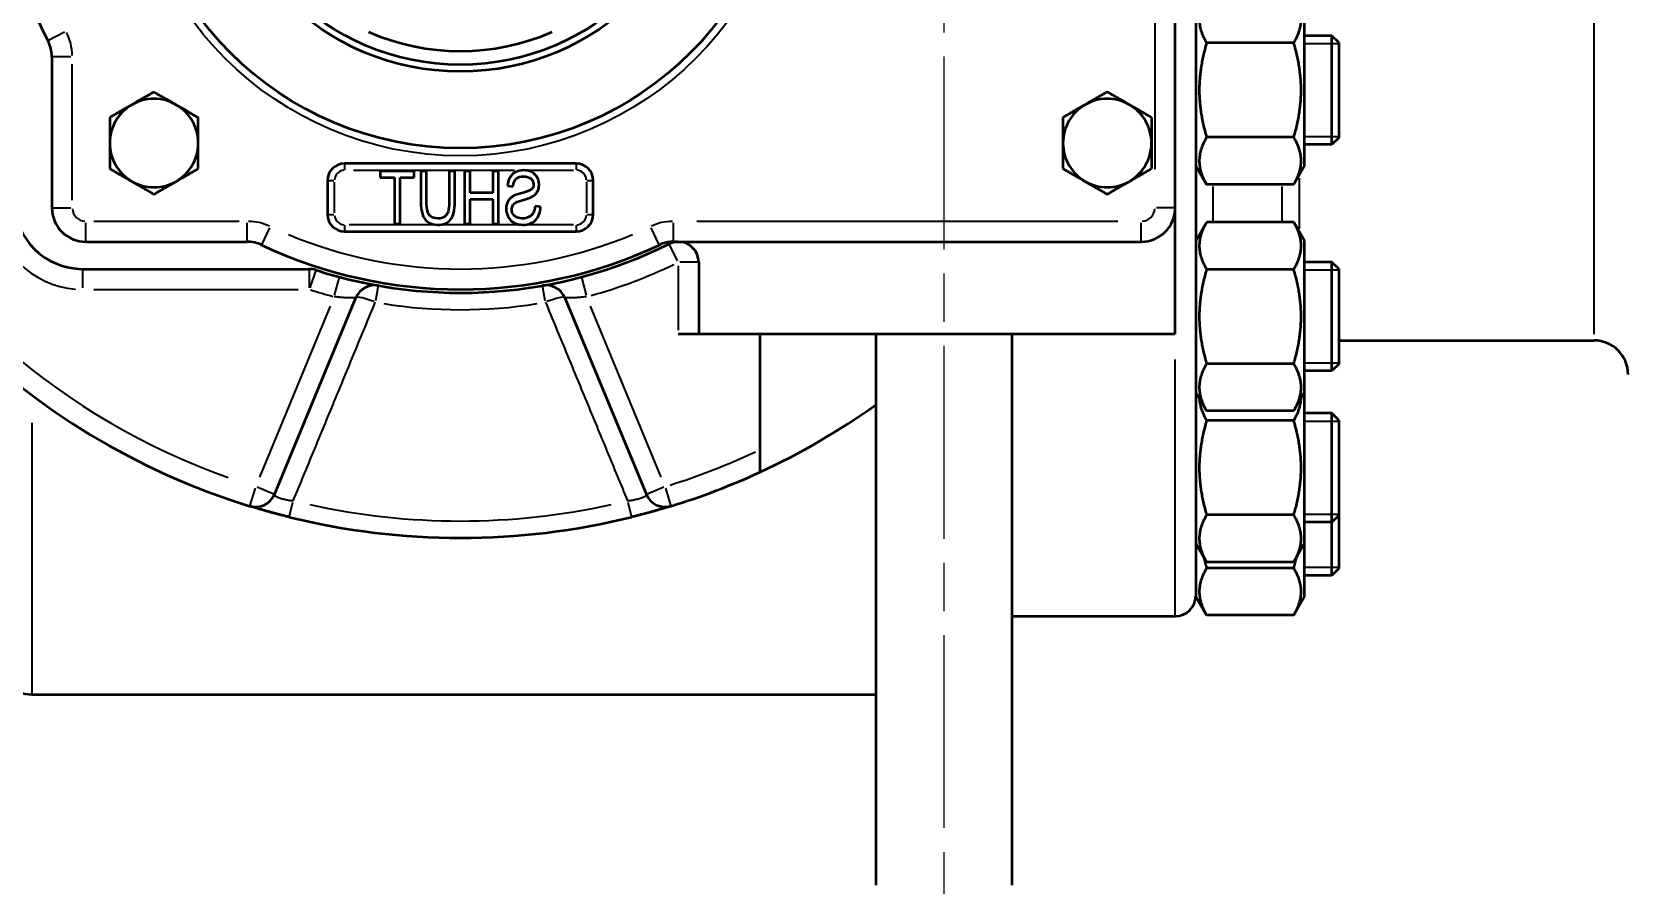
# Model space of a CAD drawing. Header units: millimetres. Extents: x 0 to 2100, y 0 to 1485.
# Drawn here: x 520.6 to 755, y 328.7 to 454 of the extents above; entities that cross this region are included whole.
import ezdxf

# ---------------------------------------------------------------- set-up
doc = ezdxf.new("R2010")
doc.units = ezdxf.units.MM
doc.header["$LTSCALE"] = 5
doc.linetypes.add('CHAIN', pattern=[0.3543, 0.2362, -0.0295, 0.0591, -0.0295])
for name, color, linetype, lineweight in [("Linea d'asse (ISO)", 7, 'Continuous', 25), ('Visibile (ISO)', 7, 'Continuous', 50), ('Visibile sottile (ISO)', 7, 'Continuous', 35)]:
    doc.layers.add(name, color=color, linetype=linetype, lineweight=lineweight)

msp = doc.modelspace()

# ---------------------------------------------------------------- linework, layer by layer
at = {"layer": "Linea d'asse (ISO)", "linetype": 'CHAIN', "ltscale": 23.990969}
msp.add_line((654.5468, 492.8723), (654.5468, 162.5244), dxfattribs=at)
at = {"layer": 'Visibile (ISO)'}
for p, q in [((688.5468, 428.1529), (688.5468, 541.1529)), ((691.5468, 526.6381), (691.5468, 442.6677)), ((707.5468, 434.3278), (707.5468, 456.5278)), ((711.5468, 453.4278), (707.5468, 453.4278)), ((711.5468, 437.4278), (711.5468, 453.4278)), ((712.5468, 452.4278), (711.5468, 453.4278)), ((523.5468, 450.3418), (523.5468, 428.1529)), ((705.9554, 452.356), (693.1382, 452.356)), ((712.5468, 452.4278), (712.5468, 438.4278)), ((691.5468, 442.6677), (691.5468, 439.7772)), ((691.5468, 439.7772), (691.5468, 405.51)), ((705.9554, 438.4996), (693.1382, 438.4996)), ((712.5468, 438.4278), (711.5468, 437.4278)), ((711.5468, 437.4278), (707.5468, 437.4278)), ((600.5468, 434.6529), (566.5468, 434.6529)), ((691.5468, 434.3278), (693.1382, 431.5714)), ((707.5468, 434.3278), (705.9554, 431.5714)), ((564.0468, 432.1529), (564.0468, 427.1529)), ((576.7821, 433.5239), (571.7582, 433.5239)), ((571.7582, 433.5239), (571.7582, 432.6161)), ((571.7582, 432.6161), (573.8627, 432.6161)), ((573.8627, 432.6161), (573.8627, 425.7818)), ((574.6983, 425.7818), (574.6983, 432.6161)), ((574.6983, 432.6161), (576.7821, 432.6161)), ((576.7821, 432.6161), (576.7821, 433.5239)), ((578.5771, 433.5239), (577.7415, 433.5239)), ((582.7292, 433.5239), (581.8988, 433.5239)), ((584.9781, 433.5239), (584.1477, 433.5239)), ((584.1477, 433.5239), (584.1477, 425.7818)), ((584.9781, 430.3311), (584.9781, 433.5239)), ((589.1303, 433.5239), (588.2998, 433.5239)), ((588.2998, 433.5239), (588.2998, 430.3311)), ((589.1303, 425.7818), (589.1303, 433.5239)), ((603.0468, 427.1529), (603.0468, 432.1529)), ((705.9554, 431.5714), (693.1382, 431.5714)), ((588.2998, 430.3311), (584.9781, 430.3311)), ((584.9781, 425.7818), (584.9781, 429.4285)), ((584.9781, 429.4285), (588.2998, 429.4285)), ((588.2998, 429.4285), (588.2998, 425.7818)), ((590.4713, 431.3473), (591.2708, 431.275)), ((595.3353, 428.3041), (594.5358, 428.3763)), ((688.5468, 409.6529), (688.5468, 428.1529)), ((566.5468, 424.6529), (600.5468, 424.6529)), ((573.8627, 425.7818), (574.6983, 425.7818)), ((584.1477, 425.7818), (584.9781, 425.7818)), ((588.2998, 425.7818), (589.1303, 425.7818)), ((691.5468, 423.2744), (693.1382, 426.0308)), ((705.9554, 426.0308), (693.1382, 426.0308)), ((707.5468, 423.2744), (705.9554, 426.0308)), ((528.5468, 423.1529), (552.2418, 423.1529)), ((614.8517, 423.1529), (683.5468, 423.1529)), ((707.5468, 401.0744), (707.5468, 423.2744)), ((618.5468, 420.1548), (618.5468, 409.6529)), ((711.5468, 420.1744), (707.5468, 420.1744)), ((711.5468, 404.1744), (711.5468, 420.1744)), ((712.5468, 419.1744), (711.5468, 420.1744)), ((528.0468, 419.1529), (561.3713, 419.1529)), ((705.9554, 419.1026), (693.1382, 419.1026)), ((712.5468, 419.1744), (712.5468, 405.1744)), ((556.2312, 386.0432), (568.1881, 414.9097)), ((598.9054, 414.9097), (610.8623, 386.0432)), ((615.5468, 409.6529), (618.5468, 409.6529)), ((618.5468, 409.6529), (688.5468, 409.6529)), ((627.5468, 409.6529), (627.5468, 392.6311)), ((644.5468, 409.6529), (644.5468, 328.6529)), ((664.5468, 409.6529), (664.5468, 328.6529)), ((712.5468, 408.6529), (750.0468, 408.6529)), ((691.5468, 405.51), (691.5468, 403.2977)), ((691.5468, 403.2977), (691.5468, 380.4011)), ((705.9554, 405.2462), (693.1382, 405.2462)), ((711.5468, 404.1744), (707.5468, 404.1744)), ((712.5468, 405.1744), (711.5468, 404.1744)), ((691.5468, 401.0744), (693.1382, 398.318)), ((691.5468, 401.0552), (691.5523, 401.0648)), ((707.5468, 401.0744), (705.9554, 398.318)), ((707.5468, 401.0552), (707.5412, 401.0648)), ((707.5468, 378.8552), (707.5468, 401.0552)), ((705.9554, 398.318), (693.1382, 398.318)), ((705.9554, 396.8834), (693.1382, 396.8834)), ((711.5468, 397.9552), (707.5468, 397.9552)), ((711.5468, 381.9552), (711.5468, 397.9552)), ((712.5468, 396.9552), (711.5468, 397.9552)), ((712.5468, 396.9552), (712.5468, 382.9552)), ((627.5468, 392.6311), (627.5468, 389.3166)), ((705.9554, 383.027), (693.1382, 383.027)), ((712.5468, 382.9552), (711.5468, 381.9552)), ((712.5468, 382.9552), (712.5468, 375.1529)), ((691.5468, 380.4011), (691.5468, 379.2039)), ((711.5468, 381.9552), (707.5468, 381.9552)), ((711.5468, 374.1529), (711.5468, 381.9552)), ((691.5468, 379.2039), (691.5468, 371.1636)), ((691.5468, 378.8552), (693.1382, 376.0988)), ((707.5468, 378.8552), (705.9554, 376.0988)), ((707.5468, 371.0529), (707.5468, 378.8552)), ((705.9554, 376.0988), (693.1382, 376.0988)), ((705.9554, 375.2247), (693.1382, 375.2247)), ((712.5468, 375.1529), (711.5468, 374.1529)), ((711.5468, 374.1529), (707.5468, 374.1529)), ((691.5468, 371.1636), (691.5468, 371.0529)), ((691.5468, 371.0529), (693.1382, 368.2965)), ((707.5468, 371.0529), (705.9554, 368.2965)), ((664.5468, 368.1529), (688.5468, 368.1529)), ((705.9554, 368.2965), (693.1382, 368.2965)), ((520.6178, 356.6529), (644.5468, 356.6529))]:
    msp.add_line(p, q, dxfattribs=at)
for radius in [47.75, 36.5, 35.5]:
    msp.add_circle((583.5468, 484.6529), radius, dxfattribs=at)
for centre, radius, start, end in [((583.5468, 484.6529), 68.5, 152.172097, 207.827903), ((583.5468, 484.6529), 105, 197.155883, 252.844117), ((518.5468, 450.3418), 5, 0, 27.827903), ((583.5468, 484.6529), 33.5, 246.235077, 293.764923), ((538.5468, 437.6529), 6.5, 120, 180), ((538.5468, 437.6529), 6.5, 60, 120), ((538.5468, 437.6529), 6.5, 0, 60), ((678.5468, 437.6529), 6.5, 120, 180), ((678.5468, 437.6529), 6.5, 60, 120), ((678.5468, 437.6529), 6.5, 0, 60), ((538.5468, 437.6529), 6.5, 180, 240), ((538.5468, 437.6529), 6.5, 300, 0), ((678.5468, 437.6529), 6.5, 180, 240), ((678.5468, 437.6529), 6.5, 300, 0), ((566.5468, 432.1529), 2.5, 90, 180), ((600.5468, 432.1529), 2.5, 0, 90), ((538.5468, 437.6529), 6.5, 240, 300), ((678.5468, 437.6529), 6.5, 240, 300), ((528.0468, 429.1529), 10, 180, 270), ((528.5468, 428.1529), 5, 180, 270), ((566.5468, 427.1529), 2.5, 180, 270), ((600.5468, 427.1529), 2.5, 270, 0), ((683.5468, 428.1529), 5, 270, 0), ((552.2418, 418.1529), 5, 64.791235, 90), ((583.5468, 484.6529), 68.5, 244.791235, 295.208765), ((583.5468, 484.6529), 69, 252.061729, 296.3878), ((614.8517, 418.1529), 5, 90, 115.208765), ((615.5468, 420.1548), 3, 92.059581, 116.3878), ((615.5468, 420.1548), 3, 0, 87.940419), ((561.3713, 416.1529), 3, 72.061729, 90), ((570.9597, 413.7616), 3, 79.931824, 157.5), ((596.1338, 413.7616), 3, 22.5, 100.068176), ((750.0468, 403.6529), 5, 0, 90), ((583.5468, 484.6529), 105, 294.774474, 305.517556), ((583.5468, 484.6529), 105, 287.155883, 294.774474), ((553.4596, 387.1913), 3, 252.844117, 337.5), ((613.634, 387.1913), 3, 202.5, 287.155883), ((583.5468, 484.6529), 105, 256.151514, 283.848486), ((688.5468, 371.1529), 3, 270, 0), ((520.6178, 361.6529), 5, 225, 270)]:
    msp.add_arc(centre, radius, start, end, dxfattribs=at)
for points, weights in [([(693.1382, 459.2842), (691.1382, 455.8201), (693.1382, 452.356)], [1, 1.15470053838, 1]), ([(705.9554, 452.356), (707.9554, 455.8201), (705.9554, 459.2842)], [1, 1.15470053838, 1]), ([(693.1382, 452.356), (691.1382, 445.4278), (693.1382, 438.4996)], [1, 1.15470053838, 1]), ([(705.9554, 438.4996), (707.9554, 445.4278), (705.9554, 452.356)], [1, 1.15470053838, 1]), ([(535.2968, 443.282), (533.7884, 442.4112), (532.0468, 441.4056)], [1.86469305701, 1.86469305701, 1.73081411899]), ([(538.5468, 445.1584), (536.8051, 444.1529), (535.2968, 443.282)], [1.73081411899, 1.86469305701, 1.86469305701]), ([(538.5468, 445.1584), (540.2884, 444.1529), (541.7968, 443.282)], [1.73081411899, 1.86469305701, 1.86469305701]), ([(541.7968, 443.282), (543.3051, 442.4112), (545.0468, 441.4056)], [1.86469305701, 1.86469305701, 1.73081411899]), ([(675.2968, 443.282), (673.7884, 442.4112), (672.0468, 441.4056)], [1.86469305701, 1.86469305701, 1.73081411899]), ([(678.5468, 445.1584), (676.8051, 444.1529), (675.2968, 443.282)], [1.73081411899, 1.86469305701, 1.86469305701]), ([(681.7968, 443.282), (680.2884, 444.1529), (678.5468, 445.1584)], [1.86469305701, 1.86469305701, 1.73081411899]), ([(685.0468, 441.4056), (683.3051, 442.4112), (681.7968, 443.282)], [1.73081411899, 1.86469305701, 1.86469305701]), ([(532.0468, 441.4056), (532.0468, 439.3945), (532.0468, 437.6529)], [1.73081411899, 1.86469305701, 1.86469305701]), ([(545.0468, 437.6529), (545.0468, 439.3945), (545.0468, 441.4056)], [1.86469305701, 1.86469305701, 1.73081411899]), ([(672.0468, 441.4056), (672.0468, 439.3945), (672.0468, 437.6529)], [1.73081411899, 1.86469305701, 1.86469305701]), ([(685.0468, 441.4056), (685.0468, 439.3945), (685.0468, 437.6529)], [1.73081411899, 1.86469305701, 1.86469305701]), ([(693.1382, 438.4996), (691.1382, 435.0355), (693.1382, 431.5714)], [1, 1.15470053838, 1]), ([(705.9554, 431.5714), (707.9554, 435.0355), (705.9554, 438.4996)], [1, 1.15470053838, 1]), ([(532.0468, 437.6529), (532.0468, 435.9112), (532.0468, 433.9001)], [1.86469305701, 1.86469305701, 1.73081411899]), ([(545.0468, 433.9001), (545.0468, 435.9112), (545.0468, 437.6529)], [1.73081411899, 1.86469305701, 1.86469305701]), ([(672.0468, 437.6529), (672.0468, 435.9112), (672.0468, 433.9001)], [1.86469305701, 1.86469305701, 1.73081411899]), ([(685.0468, 437.6529), (685.0468, 435.9112), (685.0468, 433.9001)], [1.86469305701, 1.86469305701, 1.73081411899]), ([(532.0468, 433.9001), (533.7884, 432.8945), (535.2968, 432.0237)], [1.73081411899, 1.86469305701, 1.86469305701]), ([(541.7968, 432.0237), (543.3051, 432.8945), (545.0468, 433.9001)], [1.86469305701, 1.86469305701, 1.73081411899]), ([(672.0468, 433.9001), (673.7884, 432.8945), (675.2968, 432.0237)], [1.73081411899, 1.86469305701, 1.86469305701]), ([(681.7968, 432.0237), (683.3051, 432.8945), (685.0468, 433.9001)], [1.86469305701, 1.86469305701, 1.73081411899]), ([(535.2968, 432.0237), (536.8051, 431.1529), (538.5468, 430.1473)], [1.86469305701, 1.86469305701, 1.73081411899]), ([(538.5468, 430.1473), (540.2884, 431.1529), (541.7968, 432.0237)], [1.73081411899, 1.86469305701, 1.86469305701]), ([(675.2968, 432.0237), (676.8051, 431.1529), (678.5468, 430.1473)], [1.86469305701, 1.86469305701, 1.73081411899]), ([(678.5468, 430.1473), (680.2884, 431.1529), (681.7968, 432.0237)], [1.73081411899, 1.86469305701, 1.86469305701]), ([(693.1382, 426.0308), (691.1382, 422.5667), (693.1382, 419.1026)], [1, 1.15470053838, 1]), ([(705.9554, 419.1026), (707.9554, 422.5667), (705.9554, 426.0308)], [1, 1.15470053838, 1]), ([(693.1382, 419.1026), (691.1382, 412.1744), (693.1382, 405.2462)], [1, 1.15470053838, 1]), ([(705.9554, 405.2462), (707.9554, 412.1744), (705.9554, 419.1026)], [1, 1.15470053838, 1]), ([(693.1382, 405.2462), (691.1382, 401.7821), (693.1382, 398.318)], [1, 1.15470053838, 1]), ([(705.9554, 398.318), (707.9554, 401.7821), (705.9554, 405.2462)], [1, 1.15470053838, 1]), ([(692.0694, 400.1691), (692.1218, 398.6439), (693.1382, 396.8834)], [1.07711225773, 1.07305955245, 1]), ([(705.9554, 396.8834), (706.9718, 398.6439), (707.0241, 400.1691)], [1, 1.07305955245, 1.07711225773]), ([(693.1382, 396.8834), (691.1382, 389.9552), (693.1382, 383.027)], [1, 1.15470053838, 1]), ([(705.9554, 383.027), (707.9554, 389.9552), (705.9554, 396.8834)], [1, 1.15470053838, 1]), ([(693.1382, 383.027), (691.1382, 379.5629), (693.1382, 376.0988)], [1, 1.15470053838, 1]), ([(705.9554, 376.0988), (707.9554, 379.5629), (705.9554, 383.027)], [1, 1.15470053838, 1]), ([(693.1382, 375.2247), (691.1382, 371.7606), (693.1382, 368.2965)], [1, 1.15470053838, 1]), ([(692.7183, 376.8261), (692.9008, 376.0469), (693.1382, 375.2247)], [1.02894011891, 1.01615763764, 1]), ([(705.9554, 375.2247), (706.1927, 376.0469), (706.3752, 376.8261)], [1, 1.01615763764, 1.02894011891]), ([(705.9554, 368.2965), (707.9554, 371.7606), (705.9554, 375.2247)], [1, 1.15470053838, 1])]:
    msp.add_rational_spline(points, weights, degree=2, dxfattribs=at)
for points, knots in [([(577.7415, 433.5239), (577.7415, 432.0333), (577.7415, 430.5426), (577.7415, 429.052), (577.7415, 428.3041), (577.8189, 427.6851), (578.1077, 426.7257), (578.3708, 426.3492), (579.1445, 425.7921), (579.6345, 425.6529), (581.0632, 425.6529), (581.6873, 425.9005), (582.5229, 426.9011), (582.7292, 427.7831), (582.7292, 429.052), (582.7292, 430.5426), (582.7292, 432.0333), (582.7292, 433.5239)], [0.142714057, 0.142714057, 0.142714057, 0.142714057, 0.285428114, 0.285428114, 0.285428114, 0.309960426, 0.309960426, 0.334492738, 0.334492738, 0.359025049, 0.359025049, 0.39358361, 0.39358361, 0.428142171, 0.428142171, 0.428142171, 0.570856228, 0.570856228, 0.570856228, 0.570856228]), ([(581.8988, 433.5239), (581.8988, 432.035), (581.8988, 430.5461), (581.8988, 429.0571), (581.8988, 428.4088), (581.857, 427.8929), (581.7337, 427.5407), (581.6706, 427.3602), (581.5866, 427.2198), (581.5203, 427.1305), (581.4288, 427.0074), (581.3558, 426.9294), (581.1973, 426.8237), (580.9551, 426.6622), (580.6567, 426.576), (580.2895, 426.5813), (579.7555, 426.589), (579.4089, 426.7094), (579.1662, 426.9037), (579.098, 426.9582), (579.0398, 427.0166), (578.9846, 427.0868), (578.8405, 427.2696), (578.7142, 427.6332), (578.6598, 427.9386), (578.6317, 428.0969), (578.6182, 428.2284), (578.6139, 428.2689), (578.6096, 428.3099), (578.6062, 428.3437), (578.6008, 428.4116), (578.5904, 428.5411), (578.5771, 428.747), (578.5771, 429.0571), (578.5771, 429.0761), (578.5771, 429.1394), (578.5771, 429.1763), (578.5771, 430.6255), (578.5771, 432.0747), (578.5771, 433.5239)], [0.713570285, 0.713570285, 0.713570285, 0.713570285, 0.856284342, 0.856284342, 0.856284342, 0.856488704, 0.856488704, 0.856488704, 0.856551005, 0.856551005, 0.856551005, 0.85663696, 0.85663696, 0.85663696, 0.856772056, 0.856772056, 0.856772056, 0.856951931, 0.856951931, 0.856951931, 0.857002464, 0.857002464, 0.857002464, 0.857185194, 0.857185194, 0.857185194, 0.857279952, 0.857279952, 0.857279952, 0.857375886, 0.857375886, 0.857375886, 0.857558746, 0.857558746, 0.857558746, 0.861094587, 0.861094587, 0.861094587, 1, 1, 1, 1]), ([(591.2708, 431.275), (591.3121, 431.7702), (591.5015, 432.0989), (591.509, 432.1116), (591.5229, 432.1352), (591.5806, 432.2486), (591.7247, 432.384), (591.7322, 432.3911), (591.7792, 432.4327), (591.8063, 432.4537), (592.0563, 432.6474), (592.3967, 432.7451), (592.8182, 432.7451), (593.2958, 432.7451), (593.6568, 432.6342), (593.9065, 432.4253), (594.1502, 432.2214), (594.2831, 431.9383), (594.2831, 431.6052), (594.2831, 431.2905), (594.1902, 431.0481), (594.0045, 430.8779), (593.8202, 430.7089), (593.4022, 430.5299), (592.7666, 430.3621), (592.2135, 430.2161), (591.7456, 430.0694), (591.4462, 429.9288), (591.2599, 429.8414), (591.0963, 429.7292), (591.0026, 429.6536), (590.8319, 429.5159), (590.7997, 429.4651), (590.7862, 429.4504), (590.7658, 429.428), (590.7526, 429.4142), (590.7127, 429.3651), (590.6738, 429.3171), (590.6213, 429.2483), (590.5642, 429.1551), (590.5587, 429.1462), (590.5265, 429.0913), (590.5103, 429.0607), (590.3505, 428.7583), (590.2753, 428.4002), (590.2753, 427.9946), (590.2753, 427.5458), (590.3785, 427.1435), (590.5848, 426.7773), (590.7946, 426.405), (591.1016, 426.1601), (591.1182, 426.147), (591.1438, 426.127), (591.2415, 426.0445), (591.4359, 425.9417), (591.4467, 425.936), (591.5036, 425.9071), (591.5357, 425.8922), (591.8726, 425.7355), (592.2713, 425.6529), (592.7305, 425.6529), (593.5145, 425.6529), (594.1386, 425.8901), (594.608, 426.3647), (595.0774, 426.8392), (595.3147, 427.4891), (595.3353, 428.3041)], [0.555622763, 0.555622763, 0.555622763, 0.555622763, 0.555761682, 0.555761682, 0.555761682, 0.556018734, 0.556018734, 0.556018734, 0.561379636, 0.561379636, 0.561379636, 0.610886624, 0.610886624, 0.610886624, 0.666973632, 0.666973632, 0.666973632, 0.723804772, 0.723804772, 0.723804772, 0.777472984, 0.777472984, 0.777472984, 0.777625291, 0.777625291, 0.777625291, 0.777764102, 0.777764102, 0.777764102, 0.777811674, 0.777811674, 0.777811674, 0.777898386, 0.777898386, 0.777898386, 0.778030021, 0.778030021, 0.778030021, 0.778158521, 0.778158521, 0.778158521, 0.783235002, 0.783235002, 0.783235002, 0.833339881, 0.833339881, 0.833339881, 0.888767707, 0.888767707, 0.888767707, 0.888903619, 0.888903619, 0.888903619, 0.889111809, 0.889111809, 0.889111809, 0.892877599, 0.892877599, 0.892877599, 0.932359034, 0.932359034, 0.932359034, 0.99975927, 0.99975927, 0.99975927, 1, 1, 1, 1]), ([(594.5358, 428.3763), (594.4956, 427.9546), (594.4045, 427.6258), (594.247, 427.3705), (594.0887, 427.114), (593.9051, 426.961), (593.6527, 426.8221), (593.6379, 426.814), (593.6228, 426.8059), (593.6074, 426.7979), (593.35, 426.6645), (593.0234, 426.576), (592.6686, 426.5813), (592.1273, 426.5894), (591.8179, 426.7441), (591.8064, 426.7494), (591.783, 426.7604), (591.6615, 426.8066), (591.5029, 426.9475), (591.4959, 426.9538), (591.4496, 426.9969), (591.4264, 427.0211), (591.2038, 427.2527), (591.0903, 427.5431), (591.0903, 427.8966), (591.0903, 428.1412), (591.1481, 428.3355), (591.2399, 428.4949), (591.3246, 428.642), (591.5007, 428.8139), (591.6938, 428.9179), (591.8949, 429.0262), (592.3334, 429.1758), (593.0091, 429.3718), (593.5736, 429.5355), (594.0065, 429.7018), (594.2882, 429.903), (594.4966, 430.0518), (594.6244, 430.1992), (594.681, 430.2691), (594.7129, 430.3085), (594.7275, 430.329), (594.73, 430.3324), (594.7426, 430.3494), (594.805, 430.4266), (594.8866, 430.5839), (594.8894, 430.5894), (594.9082, 430.6268), (594.9174, 430.6464), (595.038, 430.9042), (595.098, 431.1984), (595.098, 431.5226), (595.098, 432.1467), (594.8969, 432.6574), (594.4894, 433.0545), (594.0832, 433.4505), (593.5359, 433.6477), (592.8543, 433.6529), (592.3931, 433.6563), (591.9752, 433.5591), (591.6112, 433.3692), (591.2332, 433.172), (590.9795, 432.9159), (590.7911, 432.5697), (590.6121, 432.2407), (590.4866, 431.8096), (590.4713, 431.3473)], [0.110855651, 0.110855651, 0.110855651, 0.110855651, 0.110970497, 0.110970497, 0.110970497, 0.111067249, 0.111067249, 0.111067249, 0.111072916, 0.111072916, 0.111072916, 0.11117805, 0.11117805, 0.11117805, 0.111322053, 0.111322053, 0.111322053, 0.111614993, 0.111614993, 0.111614993, 0.118155908, 0.118155908, 0.118155908, 0.180950396, 0.180950396, 0.180950396, 0.224400234, 0.224400234, 0.224400234, 0.27760553, 0.27760553, 0.27760553, 0.333033355, 0.333033355, 0.333033355, 0.33317932, 0.33317932, 0.33317932, 0.333250563, 0.333250563, 0.333250563, 0.333290786, 0.333290786, 0.333290786, 0.333493555, 0.333493555, 0.333493555, 0.336308488, 0.336308488, 0.336308488, 0.373175359, 0.373175359, 0.373175359, 0.444146437, 0.444146437, 0.444146437, 0.444350237, 0.444350237, 0.444350237, 0.44449159, 0.44449159, 0.44449159, 0.444626402, 0.444626402, 0.444626402, 0.444767113, 0.444767113, 0.444767113, 0.444767113]), ([(558.4145, 382.705), (558.2216, 382.7526), (558.0298, 382.8004), (557.839, 382.8486), (557.6482, 382.8968), (557.4585, 382.9452), (557.2698, 382.994), (557.2463, 383.0001), (557.2227, 383.0062), (557.1992, 383.0123), (557.1756, 383.0184), (557.1521, 383.0245), (557.1286, 383.0306), (557.1248, 383.0316), (557.1211, 383.0326), (557.1173, 383.0336), (557.0742, 383.0448), (557.0313, 383.056), (556.9886, 383.0671), (556.9841, 383.0683), (556.9797, 383.0694), (556.9753, 383.0706), (556.8869, 383.0937), (556.7992, 383.1168), (556.7123, 383.1398), (556.7068, 383.1412), (556.7012, 383.1427), (556.6957, 383.1442), (556.519, 383.1909), (556.3455, 383.2373), (556.1752, 383.2833), (556.1678, 383.2853), (556.1604, 383.2873), (556.153, 383.2893), (555.9851, 383.3346), (555.8203, 383.3796), (555.6586, 383.4242), (555.6498, 383.4266), (555.6411, 383.429), (555.6323, 383.4314), (555.5569, 383.4522), (555.4822, 383.4729), (555.4082, 383.4935), (555.3989, 383.4961), (555.3896, 383.4987), (555.3803, 383.5013), (555.369, 383.5044), (555.3577, 383.5076), (555.3464, 383.5107), (555.337, 383.5133), (555.3276, 383.5159), (555.3183, 383.5185), (555.3072, 383.5216), (555.2962, 383.5247), (555.2852, 383.5278), (555.2757, 383.5304), (555.2663, 383.5331), (555.2569, 383.5357), (555.2259, 383.5444), (555.1951, 383.553), (555.1645, 383.5616), (555.155, 383.5643), (555.1454, 383.5669), (555.1359, 383.5696), (554.9869, 383.6115), (554.8432, 383.6522), (554.705, 383.6917), (554.6955, 383.6944), (554.686, 383.6972), (554.6765, 383.6999), (554.5398, 383.739), (554.4084, 383.7769), (554.2823, 383.8134), (554.2733, 383.8161), (554.2643, 383.8187), (554.2553, 383.8213), (554.1883, 383.8407), (554.1229, 383.8598), (554.059, 383.8785), (554.0271, 383.8878), (553.9956, 383.8971), (553.9645, 383.9062), (553.9489, 383.9108), (553.9335, 383.9153), (553.9181, 383.9198), (553.9109, 383.922), (553.9037, 383.9241), (553.8966, 383.9262), (553.8885, 383.9286), (553.8804, 383.9309), (553.8724, 383.9333), (553.8652, 383.9354), (553.8581, 383.9375), (553.851, 383.9396), (553.836, 383.944), (553.8211, 383.9484), (553.8063, 383.9528), (553.7767, 383.9615), (553.7477, 383.9701), (553.7192, 383.9786), (553.6622, 383.9955), (553.6072, 384.0118), (553.5543, 384.0276), (553.5477, 384.0295), (553.5411, 384.0315), (553.5345, 384.0335), (553.4364, 384.0627), (553.3454, 384.09), (553.2615, 384.1153), (553.2564, 384.1168), (553.2514, 384.1184), (553.2463, 384.1199), (553.1628, 384.145), (553.0865, 384.1682), (553.0175, 384.1891), (553.014, 384.1902), (553.0105, 384.1913), (553.007, 384.1923), (552.9891, 384.1978), (552.9717, 384.2031), (552.9548, 384.2082), (552.9409, 384.2124), (552.9273, 384.2166), (552.9141, 384.2206), (552.9113, 384.2215), (552.9085, 384.2223), (552.9057, 384.2232), (552.9045, 384.2235), (552.9033, 384.2239), (552.9021, 384.2243), (552.8981, 384.2255), (552.8942, 384.2267), (552.8903, 384.2279), (552.8825, 384.2303), (552.8748, 384.2326), (552.8673, 384.2349), (552.8523, 384.2395), (552.8379, 384.2439), (552.824, 384.2481), (552.8219, 384.2488), (552.8199, 384.2494), (552.8178, 384.25), (552.7652, 384.2661), (552.7213, 384.2796), (552.6859, 384.2905), (552.6849, 384.2908), (552.6839, 384.2911), (552.683, 384.2914), (552.6476, 384.3023), (552.6208, 384.3105), (552.6027, 384.3161), (552.5841, 384.3218), (552.5747, 384.3248), (552.5747, 384.3248)], [0, 0, 0, 0, 0.00059289856, 0.00059289856, 0.00059289856, 0.00118579713, 0.00118579713, 0.00118579713, 0.00125990945, 0.00125990945, 0.00125990945, 0.00133402177, 0.00133402177, 0.00133402177, 0.00134599006, 0.00134599006, 0.00134599006, 0.00148224641, 0.00148224641, 0.00148224641, 0.00149630056, 0.00149630056, 0.00149630056, 0.00177869569, 0.00177869569, 0.00177869569, 0.00179670022, 0.00179670022, 0.00179670022, 0.00237159425, 0.00237159425, 0.00237159425, 0.00239662266, 0.00239662266, 0.00239662266, 0.00296449282, 0.00296449282, 0.00296449282, 0.00299537848, 0.00299537848, 0.00299537848, 0.0032609421, 0.0032609421, 0.0032609421, 0.00329430968, 0.00329430968, 0.00329430968, 0.00333505442, 0.00333505442, 0.00333505442, 0.00336899425, 0.00336899425, 0.00336899425, 0.00340916674, 0.00340916674, 0.00340916674, 0.0034436509, 0.0034436509, 0.0034436509, 0.00355739138, 0.00355739138, 0.00355739138, 0.00359288016, 0.00359288016, 0.00359288016, 0.00415028994, 0.00415028994, 0.00415028994, 0.00418872186, 0.00418872186, 0.00418872186, 0.00474318851, 0.00474318851, 0.00474318851, 0.00478286799, 0.00478286799, 0.00478286799, 0.0050792995, 0.0050792995, 0.0050792995, 0.00522735996, 0.00522735996, 0.00522735996, 0.00530135331, 0.00530135331, 0.00530135331, 0.00533608707, 0.00533608707, 0.00533608707, 0.00537531651, 0.00537531651, 0.00537531651, 0.00541019939, 0.00541019939, 0.00541019939, 0.00548431171, 0.00548431171, 0.00548431171, 0.00563253635, 0.00563253635, 0.00563253635, 0.00592898563, 0.00592898563, 0.00592898563, 0.00596615736, 0.00596615736, 0.00596615736, 0.0065218842, 0.0065218842, 0.0065218842, 0.00655555018, 0.00655555018, 0.00655555018, 0.00711478276, 0.00711478276, 0.00711478276, 0.00714351157, 0.00714351157, 0.00714351157, 0.00729028569, 0.00729028569, 0.00729028569, 0.00741123204, 0.00741123204, 0.00741123204, 0.0074369502, 0.0074369502, 0.0074369502, 0.0074482882, 0.0074482882, 0.0074482882, 0.00748534436, 0.00748534436, 0.00748534436, 0.00755945668, 0.00755945668, 0.00755945668, 0.00770768132, 0.00770768132, 0.00770768132, 0.0077301381, 0.0077301381, 0.0077301381, 0.00830057989, 0.00830057989, 0.00830057989, 0.00831609777, 0.00831609777, 0.00831609777, 0.00889347845, 0.00889347845, 0.00889347845, 0.00948637701, 0.00948637701, 0.00948637701, 0.00948637701]), ([(614.5189, 384.3248), (614.5189, 384.3248), (614.5099, 384.322), (614.492, 384.3165), (614.4916, 384.3163), (614.4911, 384.3162), (614.4907, 384.3161), (614.4727, 384.3105), (614.4462, 384.3023), (614.411, 384.2915), (614.4095, 384.2911), (614.408, 384.2906), (614.4066, 384.2902), (614.3988, 384.2878), (614.3907, 384.2853), (614.3822, 384.2827), (614.3804, 384.2821), (614.3785, 384.2815), (614.3767, 384.281), (614.3733, 384.28), (614.3699, 384.2789), (614.3664, 384.2778), (614.3645, 384.2772), (614.3625, 384.2766), (614.3605, 384.276), (614.357, 384.2749), (614.3534, 384.2738), (614.3498, 384.2727), (614.3477, 384.2721), (614.3455, 384.2714), (614.3433, 384.2707), (614.3224, 384.2643), (614.2997, 384.2574), (614.2752, 384.2499), (614.2724, 384.249), (614.2695, 384.2481), (614.2666, 384.2472), (614.2145, 384.2313), (614.1548, 384.2131), (614.0875, 384.1926), (614.083, 384.1913), (614.0785, 384.1899), (614.074, 384.1885), (614.0063, 384.1679), (613.9313, 384.1452), (613.8487, 384.1203), (613.8425, 384.1184), (613.8361, 384.1165), (613.8298, 384.1146), (613.7914, 384.1031), (613.7515, 384.0911), (613.7099, 384.0786), (613.7027, 384.0764), (613.6955, 384.0743), (613.6882, 384.0721), (613.6709, 384.0669), (613.6534, 384.0617), (613.6356, 384.0563), (613.6279, 384.054), (613.6202, 384.0517), (613.6124, 384.0494), (613.6073, 384.0479), (613.6023, 384.0464), (613.5972, 384.0448), (613.5893, 384.0425), (613.5813, 384.0401), (613.5733, 384.0377), (613.5682, 384.0362), (613.5631, 384.0347), (613.558, 384.0332), (613.5499, 384.0307), (613.5417, 384.0283), (613.5335, 384.0259), (613.4352, 383.9966), (613.3308, 383.9656), (613.2206, 383.9331), (613.2109, 383.9303), (613.2013, 383.9275), (613.1916, 383.9246), (613.0804, 383.8919), (612.9633, 383.8576), (612.8404, 383.8219), (612.8296, 383.8188), (612.8188, 383.8156), (612.8079, 383.8125), (612.6836, 383.7764), (612.5534, 383.7389), (612.4172, 383.6999), (612.4056, 383.6966), (612.394, 383.6933), (612.3823, 383.6899), (612.3753, 383.6879), (612.3683, 383.6859), (612.3612, 383.6839), (612.3496, 383.6806), (612.3379, 383.6773), (612.3261, 383.6739), (612.3189, 383.6719), (612.3118, 383.6698), (612.3046, 383.6678), (612.2929, 383.6644), (612.2811, 383.6611), (612.2693, 383.6578), (612.243, 383.6502), (612.2164, 383.6427), (612.1897, 383.6351), (612.178, 383.6318), (612.1663, 383.6285), (612.1545, 383.6252), (612.0887, 383.6065), (612.0221, 383.5877), (611.9547, 383.5688), (611.943, 383.5655), (611.9314, 383.5623), (611.9198, 383.559), (611.7714, 383.5174), (611.6192, 383.475), (611.463, 383.4319), (611.452, 383.4289), (611.441, 383.4258), (611.4299, 383.4228), (611.2716, 383.3792), (611.1092, 383.3349), (610.9429, 383.2899), (610.933, 383.2872), (610.9232, 383.2846), (610.9133, 383.2819), (610.8338, 383.2604), (610.7533, 383.2388), (610.672, 383.2171), (610.6629, 383.2146), (610.6539, 383.2122), (610.6448, 383.2098), (610.631, 383.2061), (610.617, 383.2024), (610.6031, 383.1987), (610.5943, 383.1963), (610.5855, 383.194), (610.5767, 383.1916), (610.5625, 383.1878), (610.5482, 383.184), (610.534, 383.1803), (610.5254, 383.178), (610.5169, 383.1757), (610.5084, 383.1734), (610.4707, 383.1634), (610.433, 383.1534), (610.3952, 383.1434), (610.3872, 383.1413), (610.3792, 383.1392), (610.3712, 383.1371), (610.1935, 383.0901), (610.0142, 383.0433), (609.8335, 382.9965), (609.8279, 382.9951), (609.8223, 382.9936), (609.8167, 382.9922), (609.6331, 382.9448), (609.4481, 382.8975), (609.2614, 382.8503), (609.069, 382.8017), (608.8748, 382.7533), (608.6791, 382.705)], [0, 0, 0, 0, 0.00057847775, 0.00057847775, 0.00057847775, 0.00059182513, 0.00059182513, 0.00059182513, 0.00116004261, 0.00116004261, 0.00116004261, 0.00118365025, 0.00118365025, 0.00118365025, 0.00130592424, 0.00130592424, 0.00130592424, 0.00133160653, 0.00133160653, 0.00133160653, 0.00137894118, 0.00137894118, 0.00137894118, 0.00140558467, 0.00140558467, 0.00140558467, 0.00145200271, 0.00145200271, 0.00145200271, 0.00147956281, 0.00147956281, 0.00147956281, 0.00174446052, 0.00174446052, 0.00174446052, 0.00177547538, 0.00177547538, 0.00177547538, 0.00233027916, 0.00233027916, 0.00233027916, 0.0023673005, 0.0023673005, 0.0023673005, 0.00291729322, 0.00291729322, 0.00291729322, 0.00295912563, 0.00295912563, 0.00295912563, 0.00321125356, 0.00321125356, 0.00321125356, 0.00325503819, 0.00325503819, 0.00325503819, 0.00335835491, 0.00335835491, 0.00335835491, 0.00340299447, 0.00340299447, 0.00340299447, 0.00343192883, 0.00343192883, 0.00343192883, 0.00347697262, 0.00347697262, 0.00347697262, 0.00350552921, 0.00350552921, 0.00350552921, 0.00355095076, 0.00355095076, 0.00355095076, 0.004095313, 0.004095313, 0.004095313, 0.00414277588, 0.00414277588, 0.00414277588, 0.00468678883, 0.00468678883, 0.00468678883, 0.00473460101, 0.00473460101, 0.00473460101, 0.0052799645, 0.0052799645, 0.0052799645, 0.00532642613, 0.00532642613, 0.00532642613, 0.00535423581, 0.00535423581, 0.00535423581, 0.00540040427, 0.00540040427, 0.00540040427, 0.00542852958, 0.00542852958, 0.00542852958, 0.00547438242, 0.00547438242, 0.00547438242, 0.00557719349, 0.00557719349, 0.00557719349, 0.0056223387, 0.0056223387, 0.0056223387, 0.00587479806, 0.00587479806, 0.00587479806, 0.00591825126, 0.00591825126, 0.00591825126, 0.00647109562, 0.00647109562, 0.00647109562, 0.00651007639, 0.00651007639, 0.00651007639, 0.00706883459, 0.00706883459, 0.00706883459, 0.00710190151, 0.00710190151, 0.00710190151, 0.00736825037, 0.00736825037, 0.00736825037, 0.00739781407, 0.00739781407, 0.00739781407, 0.00744316413, 0.00744316413, 0.00744316413, 0.00747179222, 0.00747179222, 0.00747179222, 0.00751808794, 0.00751808794, 0.00751808794, 0.00754577036, 0.00754577036, 0.00754577036, 0.00766796624, 0.00766796624, 0.00766796624, 0.00769372664, 0.00769372664, 0.00769372664, 0.00826782915, 0.00826782915, 0.00826782915, 0.00828555176, 0.00828555176, 0.00828555176, 0.00886824141, 0.00886824141, 0.00886824141, 0.00946920202, 0.00946920202, 0.00946920202, 0.00946920202])]:
    msp.add_open_spline(points, degree=3, knots=knots, dxfattribs=at)
at = {"layer": 'Visibile sottile (ISO)'}
for p, q in [((750.0468, 409.5886), (750.0468, 559.7172)), ((685.5468, 535.5029), (685.5468, 433.8029)), ((525.4134, 453.9665), (522.9767, 452.6802)), ((526.3114, 450.3418), (523.556, 450.3418)), ((712.5468, 452.2223), (707.5468, 452.2223)), ((526.5468, 429.2623), (526.5468, 449.2323)), ((707.5468, 438.6333), (712.5468, 438.6333)), ((566.5468, 434.6498), (566.5468, 433.7313)), ((600.5468, 434.6498), (600.5468, 433.7313)), ((564.0499, 432.1529), (564.9683, 432.1529)), ((565.0468, 427.4029), (565.0468, 431.9029)), ((567.8597, 433.6529), (591.4932, 433.6529)), ((593.2389, 433.6529), (600.1621, 433.6529)), ((602.0468, 431.9029), (602.0468, 427.4029)), ((602.1252, 432.1529), (603.0437, 432.1529)), ((706.7429, 432.4883), (706.7429, 425.0448)), ((694.0468, 431.2835), (694.0468, 426.2966)), ((704.2429, 426.2928), (704.2429, 431.2798)), ((523.556, 428.1529), (526.3114, 428.1529)), ((564.0499, 427.1529), (564.9683, 427.1529)), ((602.1252, 427.1529), (603.0437, 427.1529)), ((688.5375, 428.1529), (685.7821, 428.1529)), ((528.5468, 423.1621), (528.5468, 425.9175)), ((551.0571, 426.1529), (529.7315, 426.1529)), ((552.2418, 423.1621), (552.2418, 425.9175)), ((554.3753, 422.685), (555.5489, 425.178)), ((566.5468, 425.5744), (566.5468, 424.656)), ((579.5436, 425.6529), (567.2308, 425.6529)), ((592.1054, 425.6529), (580.853, 425.6529)), ((600.156, 425.6529), (593.1214, 425.6529)), ((600.5468, 425.5744), (600.5468, 424.656)), ((612.7182, 422.685), (611.5446, 425.178)), ((614.8517, 423.1621), (614.8517, 425.9175)), ((680.112, 426.1529), (618.2865, 426.1529)), ((683.5468, 423.1621), (683.5468, 425.9175)), ((615.4422, 420.3657), (614.2175, 422.8339)), ((615.5468, 419.6297), (615.5468, 410.178)), ((618.5375, 420.1548), (615.7821, 420.1548)), ((528.0468, 419.1436), (528.0468, 416.3882)), ((561.3713, 416.3882), (561.3713, 419.1436)), ((562.2925, 418.9982), (561.4438, 416.3768)), ((565.0719, 415.3071), (565.7812, 417.9696)), ((601.3123, 417.9696), (602.0216, 415.3071)), ((712.5468, 418.9689), (707.5468, 418.9689)), ((529.713, 416.1529), (559.7051, 416.1529)), ((571.4829, 416.7082), (571.0866, 414.4762)), ((596.0069, 414.4762), (595.6106, 416.7082)), ((564.4337, 413.6852), (554.0372, 388.5857)), ((613.0564, 388.5857), (602.6598, 413.6852)), ((688.5468, 368.2634), (688.5468, 405.8412)), ((707.5468, 405.3799), (712.5468, 405.3799)), ((520.6178, 396.5535), (520.6178, 356.7697)), ((712.5468, 396.7497), (707.5468, 396.7497)), ((553.3902, 386.9664), (552.5774, 384.3336)), ((556.2227, 386.0468), (553.677, 387.1012)), ((613.4165, 387.1012), (610.8709, 386.0468)), ((614.5161, 384.3336), (613.7034, 386.9664)), ((558.4162, 382.7121), (558.9588, 384.9131)), ((608.1347, 384.9131), (608.6773, 382.7121)), ((707.5468, 383.1607), (712.5468, 383.1607)), ((707.5468, 375.3584), (712.5468, 375.3584))]:
    msp.add_line(p, q, dxfattribs=at)
msp.add_circle((583.5468, 484.6529), 48.868, dxfattribs=at)
for centre, radius, start, end in [((518.5468, 450.3418), 8, 1.391395, 26.436508), ((583.5468, 484.6529), 102, 207.790489, 250.472873), ((566.5468, 432.1529), 1.5, 94.5, 175.5), ((600.5468, 432.1529), 1.5, 4.5, 85.5), ((528.0468, 429.1529), 13, 184.5, 265.5), ((528.5468, 428.1529), 2, 184.5, 265.5), ((566.5468, 427.1529), 1.5, 184.5, 265.5), ((600.5468, 427.1529), 1.5, 274.5, 355.5), ((683.5468, 428.1529), 2, 274.5, 355.5), ((552.2418, 418.1529), 8, 66.051673, 88.739562), ((614.8517, 418.1529), 8, 91.260438, 113.948327), ((583.5468, 484.6529), 65.5, 247.312111, 292.687889), ((583.5468, 484.6529), 72, 285.49152, 295.814312), ((583.5468, 484.6529), 72, 252.212741, 254.930957), ((583.5468, 484.6529), 71.4791, 260.938642, 279.061358), ((583.5468, 484.6529), 102, 287.575824, 295.134756), ((583.5468, 484.6529), 102.5209, 257.536362, 282.463638)]:
    msp.add_arc(centre, radius, start, end, dxfattribs=at)
for centre, major_axis, start_param, end_param in [((570.9597, 413.7616), (-2.7716, 1.1481), 4.82645054, 6.20651506), ((596.1338, 413.7616), (2.7716, 1.1481), 0.07667025, 1.45673477)]:
    msp.add_ellipse(centre, major_axis=major_axis, ratio=0.16969524, start_param=start_param, end_param=end_param, dxfattribs=at)
for points, knots in [([(568.1881, 414.9097), (568.1881, 414.9097), (568.1824, 414.9096), (568.1713, 414.9093), (568.1603, 414.9091), (568.1438, 414.9087), (568.1219, 414.9083), (568.1001, 414.9079), (568.0729, 414.9074), (568.0404, 414.9069), (568.0322, 414.9067), (568.0238, 414.9066), (568.0149, 414.9065), (568.0105, 414.9064), (568.006, 414.9063), (568.0015, 414.9063), (567.9969, 414.9062), (567.9923, 414.9061), (567.9875, 414.9061), (567.9687, 414.9058), (567.9487, 414.9056), (567.9275, 414.9054), (567.8851, 414.9049), (567.8382, 414.9045), (567.787, 414.9043), (567.7357, 414.9041), (567.68, 414.9041), (567.62, 414.9043), (567.59, 414.9044), (567.559, 414.9046), (567.5268, 414.9049), (567.5107, 414.905), (567.4943, 414.9051), (567.4777, 414.9053), (567.4612, 414.9055), (567.4444, 414.9057), (567.4274, 414.9059), (567.3595, 414.9068), (567.2883, 414.908), (567.2141, 414.9097), (567.1399, 414.9114), (567.0626, 414.9136), (566.9823, 414.9163), (566.902, 414.919), (566.8186, 414.9223), (566.7322, 414.9263), (566.7214, 414.9268), (566.7105, 414.9273), (566.6997, 414.9278), (566.6888, 414.9283), (566.6779, 414.9289), (566.6669, 414.9294), (566.6451, 414.9305), (566.6231, 414.9316), (566.601, 414.9328), (566.5568, 414.9351), (566.5122, 414.9376), (566.4672, 414.9402), (566.3771, 414.9456), (566.2854, 414.9516), (566.1919, 414.9584), (566.0985, 414.9652), (566.0034, 414.9727), (565.9066, 414.9811), (565.8582, 414.9854), (565.8093, 414.9898), (565.7601, 414.9944), (565.7477, 414.9956), (565.7354, 414.9968), (565.723, 414.998), (565.7107, 414.9992), (565.6983, 415.0004), (565.686, 415.0016), (565.6612, 415.004), (565.6365, 415.0065), (565.6117, 415.009), (565.5125, 415.0191), (565.4129, 415.0301), (565.3128, 415.0418), (565.2128, 415.0536), (565.1123, 415.0662), (565.0113, 415.0796)], [0, 0, 0, 0, 0.00030104953, 0.00030104953, 0.00030104953, 0.00060209907, 0.00060209907, 0.00060209907, 0.0009031486, 0.0009031486, 0.0009031486, 0.00097841098, 0.00097841098, 0.00097841098, 0.00101604217, 0.00101604217, 0.00101604217, 0.00105367337, 0.00105367337, 0.00105367337, 0.00120419813, 0.00120419813, 0.00120419813, 0.00150524767, 0.00150524767, 0.00150524767, 0.0018062972, 0.0018062972, 0.0018062972, 0.00195682197, 0.00195682197, 0.00195682197, 0.00203208435, 0.00203208435, 0.00203208435, 0.00210734673, 0.00210734673, 0.00210734673, 0.00240839627, 0.00240839627, 0.00240839627, 0.0027094458, 0.0027094458, 0.0027094458, 0.00301049533, 0.00301049533, 0.00301049533, 0.00304812652, 0.00304812652, 0.00304812652, 0.00308575771, 0.00308575771, 0.00308575771, 0.0031610201, 0.0031610201, 0.0031610201, 0.00331154486, 0.00331154486, 0.00331154486, 0.0036125944, 0.0036125944, 0.0036125944, 0.00391364393, 0.00391364393, 0.00391364393, 0.0040641687, 0.0040641687, 0.0040641687, 0.00410179989, 0.00410179989, 0.00410179989, 0.00413943108, 0.00413943108, 0.00413943108, 0.00421469346, 0.00421469346, 0.00421469346, 0.004515743, 0.004515743, 0.004515743, 0.00481679253, 0.00481679253, 0.00481679253, 0.00481679253]), ([(602.0822, 415.0796), (601.9812, 415.0662), (601.881, 415.0536), (601.7814, 415.0419), (601.6818, 415.0302), (601.5828, 415.0193), (601.4846, 415.0093), (601.3863, 414.9993), (601.2887, 414.99), (601.1918, 414.9816), (601.1434, 414.9773), (601.0951, 414.9733), (601.047, 414.9695), (601.0229, 414.9675), (600.999, 414.9657), (600.9752, 414.9638), (600.9514, 414.962), (600.9277, 414.9603), (600.9042, 414.9586), (600.8101, 414.9517), (600.7181, 414.9457), (600.6283, 414.9403), (600.5384, 414.935), (600.4506, 414.9304), (600.365, 414.9265), (600.2794, 414.9225), (600.1959, 414.9192), (600.1146, 414.9164), (600.1044, 414.9161), (600.0943, 414.9157), (600.0843, 414.9154), (600.0742, 414.9151), (600.0642, 414.9147), (600.0542, 414.9144), (600.0343, 414.9138), (600.0147, 414.9132), (599.9952, 414.9127), (599.9563, 414.9116), (599.9182, 414.9106), (599.881, 414.9097), (599.8067, 414.908), (599.7357, 414.9068), (599.6683, 414.9059), (599.601, 414.9051), (599.5371, 414.9046), (599.4769, 414.9043), (599.4468, 414.9042), (599.4176, 414.9042), (599.3893, 414.9042), (599.3823, 414.9042), (599.3753, 414.9042), (599.3684, 414.9042), (599.3614, 414.9042), (599.3546, 414.9042), (599.3478, 414.9042), (599.3343, 414.9042), (599.3211, 414.9043), (599.3081, 414.9043), (599.2564, 414.9045), (599.2094, 414.9049), (599.1672, 414.9054), (599.125, 414.9058), (599.0876, 414.9063), (599.0551, 414.9068), (599.0388, 414.9071), (599.0238, 414.9073), (599.0101, 414.9076), (599.0032, 414.9077), (598.9966, 414.9078), (598.9904, 414.9079), (598.9873, 414.908), (598.9842, 414.9081), (598.9813, 414.9081), (598.9783, 414.9082), (598.9754, 414.9082), (598.9726, 414.9083), (598.9503, 414.9087), (598.9335, 414.9091), (598.9223, 414.9093), (598.9111, 414.9096), (598.9054, 414.9097), (598.9054, 414.9097)], [0, 0, 0, 0, 0.00030144495, 0.00030144495, 0.00030144495, 0.0006028899, 0.0006028899, 0.0006028899, 0.00090433484, 0.00090433484, 0.00090433484, 0.00105505732, 0.00105505732, 0.00105505732, 0.00113041855, 0.00113041855, 0.00113041855, 0.00120577979, 0.00120577979, 0.00120577979, 0.00150722474, 0.00150722474, 0.00150722474, 0.00180866969, 0.00180866969, 0.00180866969, 0.00211011464, 0.00211011464, 0.00211011464, 0.00214779525, 0.00214779525, 0.00214779525, 0.00218547587, 0.00218547587, 0.00218547587, 0.00226083711, 0.00226083711, 0.00226083711, 0.00241155958, 0.00241155958, 0.00241155958, 0.00271300453, 0.00271300453, 0.00271300453, 0.00301444948, 0.00301444948, 0.00301444948, 0.00316517195, 0.00316517195, 0.00316517195, 0.00320285257, 0.00320285257, 0.00320285257, 0.00324053319, 0.00324053319, 0.00324053319, 0.00331589443, 0.00331589443, 0.00331589443, 0.00361733937, 0.00361733937, 0.00361733937, 0.00391878432, 0.00391878432, 0.00391878432, 0.0040695068, 0.0040695068, 0.0040695068, 0.00414486803, 0.00414486803, 0.00414486803, 0.00418254865, 0.00418254865, 0.00418254865, 0.00422022927, 0.00422022927, 0.00422022927, 0.00452167422, 0.00452167422, 0.00452167422, 0.00482311917, 0.00482311917, 0.00482311917, 0.00482311917]), ([(559.0079, 385.112), (560.0121, 387.5415), (561.0162, 389.9712), (563.0241, 394.8308), (564.0279, 397.2608), (566.0352, 402.1211), (567.0387, 404.5514), (569.0451, 409.4126), (570.0481, 411.8434), (571.0508, 414.2746)], [0, 0, 0, 0, 0.0080056539, 0.0080056539, 0.0160113079, 0.0160113079, 0.0240169618, 0.0240169618, 0.0320226157, 0.0320226157, 0.0320226157, 0.0320226157]), ([(596.0427, 414.2746), (597.0454, 411.8434), (598.0484, 409.4126), (600.0549, 404.5514), (601.0584, 402.1211), (603.0656, 397.2608), (604.0695, 394.8308), (606.0774, 389.9712), (607.0815, 387.5415), (608.0857, 385.112)], [0, 0, 0, 0, 0.008005654, 0.008005654, 0.0160113079, 0.0160113079, 0.0240169619, 0.0240169619, 0.0320226159, 0.0320226159, 0.0320226159, 0.0320226159]), ([(556.2312, 386.0432), (556.2251, 386.0283), (556.2233, 386.0126), (556.2259, 385.996), (556.2284, 385.9794), (556.2354, 385.962), (556.2467, 385.9438), (556.258, 385.9255), (556.2737, 385.9064), (556.2941, 385.8865), (556.3042, 385.8766), (556.3155, 385.8664), (556.328, 385.856), (556.3312, 385.8534), (556.3344, 385.8508), (556.3376, 385.8482), (556.3409, 385.8456), (556.3442, 385.843), (556.3477, 385.8403), (556.3545, 385.8351), (556.3615, 385.8298), (556.3689, 385.8245), (556.3983, 385.8032), (556.432, 385.7815), (556.4701, 385.7593), (556.5081, 385.7371), (556.5505, 385.7146), (556.5974, 385.6916), (556.6442, 385.6687), (556.6955, 385.6454), (556.7516, 385.6218), (556.7586, 385.6188), (556.7657, 385.6159), (556.7729, 385.6129), (556.78, 385.61), (556.7872, 385.607), (556.7945, 385.6041), (556.809, 385.5982), (556.8238, 385.5923), (556.8388, 385.5864), (556.8688, 385.5746), (556.8997, 385.5629), (556.9315, 385.5512), (556.9952, 385.5279), (557.0625, 385.5048), (557.1334, 385.482), (557.2043, 385.4592), (557.2789, 385.4366), (557.3574, 385.4145), (557.3966, 385.4034), (557.4367, 385.3925), (557.4779, 385.3816), (557.4985, 385.3762), (557.5192, 385.3708), (557.54, 385.3655), (557.5609, 385.3601), (557.5819, 385.3549), (557.603, 385.3497), (557.6875, 385.3288), (557.7742, 385.3089), (557.8629, 385.2898), (557.9517, 385.2708), (558.0425, 385.2527), (558.1354, 385.2356), (558.1819, 385.227), (558.2289, 385.2187), (558.2764, 385.2107), (558.3002, 385.2066), (558.3241, 385.2027), (558.3481, 385.1988), (558.3721, 385.1949), (558.3963, 385.191), (558.4205, 385.1873), (558.5172, 385.1722), (558.6146, 385.1584), (558.7125, 385.1459), (558.8104, 385.1334), (558.9088, 385.1221), (559.0079, 385.112)], [0, 0, 0, 0, 0.00029426686, 0.00029426686, 0.00029426686, 0.00058853373, 0.00058853373, 0.00058853373, 0.00088280059, 0.00088280059, 0.00088280059, 0.00102993403, 0.00102993403, 0.00102993403, 0.00106671738, 0.00106671738, 0.00106671738, 0.00110350074, 0.00110350074, 0.00110350074, 0.00117706746, 0.00117706746, 0.00117706746, 0.00147133432, 0.00147133432, 0.00147133432, 0.00176560119, 0.00176560119, 0.00176560119, 0.00205986805, 0.00205986805, 0.00205986805, 0.00209665141, 0.00209665141, 0.00209665141, 0.00213343477, 0.00213343477, 0.00213343477, 0.00220700149, 0.00220700149, 0.00220700149, 0.00235413492, 0.00235413492, 0.00235413492, 0.00264840178, 0.00264840178, 0.00264840178, 0.00294266865, 0.00294266865, 0.00294266865, 0.00308980208, 0.00308980208, 0.00308980208, 0.0031633688, 0.0031633688, 0.0031633688, 0.00323693551, 0.00323693551, 0.00323693551, 0.00353120238, 0.00353120238, 0.00353120238, 0.00382546924, 0.00382546924, 0.00382546924, 0.00397260267, 0.00397260267, 0.00397260267, 0.00404616939, 0.00404616939, 0.00404616939, 0.00411973611, 0.00411973611, 0.00411973611, 0.00441400297, 0.00441400297, 0.00441400297, 0.00470826984, 0.00470826984, 0.00470826984, 0.00470826984]), ([(608.0857, 385.112), (608.1847, 385.1221), (608.2827, 385.1333), (608.3799, 385.1458), (608.4771, 385.1582), (608.5734, 385.1718), (608.6688, 385.1866), (608.7641, 385.2014), (608.8586, 385.2173), (608.9521, 385.2345), (608.9755, 385.2388), (608.9989, 385.2432), (609.0221, 385.2476), (609.0337, 385.2498), (609.0454, 385.2521), (609.057, 385.2543), (609.0686, 385.2566), (609.0801, 385.2589), (609.0917, 385.2612), (609.1378, 385.2703), (609.1832, 385.2797), (609.2279, 385.2892), (609.3167, 385.3083), (609.4028, 385.3281), (609.4861, 385.3486), (609.5689, 385.3689), (609.649, 385.39), (609.7263, 385.4117), (609.765, 385.4226), (609.8029, 385.4336), (609.8402, 385.4447), (609.8588, 385.4503), (609.8773, 385.4559), (609.8955, 385.4616), (609.9047, 385.4644), (609.9138, 385.4673), (609.9228, 385.4701), (609.9318, 385.4729), (609.9408, 385.4758), (609.9497, 385.4786), (609.9522, 385.4794), (609.9546, 385.4802), (609.9571, 385.481), (610.0256, 385.503), (610.0903, 385.5251), (610.1513, 385.5473), (610.1543, 385.5484), (610.1573, 385.5495), (610.1603, 385.5506), (610.2203, 385.5726), (610.2767, 385.5946), (610.3296, 385.6166), (610.3327, 385.6179), (610.3359, 385.6192), (610.339, 385.6206), (610.3911, 385.6424), (610.4398, 385.6643), (610.4849, 385.6861), (610.4878, 385.6876), (610.4908, 385.689), (610.4937, 385.6904), (610.4967, 385.6919), (610.4997, 385.6933), (610.5026, 385.6948), (610.5056, 385.6962), (610.5084, 385.6977), (610.5113, 385.6991), (610.5142, 385.7006), (610.5171, 385.702), (610.52, 385.7035), (610.5229, 385.7049), (610.5257, 385.7063), (610.5285, 385.7078), (610.537, 385.7121), (610.5453, 385.7164), (610.5535, 385.7207), (610.5562, 385.7221), (610.5589, 385.7235), (610.5616, 385.725), (610.5804, 385.7349), (610.5983, 385.7448), (610.6153, 385.7546), (610.6177, 385.7559), (610.6201, 385.7573), (610.6225, 385.7587), (610.6586, 385.7797), (610.6906, 385.8002), (610.7186, 385.8202), (610.7203, 385.8214), (610.722, 385.8226), (610.7237, 385.8238), (610.7516, 385.844), (610.7755, 385.8636), (610.7954, 385.8826), (610.7964, 385.8836), (610.7974, 385.8845), (610.7984, 385.8855), (610.8078, 385.8946), (610.8163, 385.9037), (610.8239, 385.9126), (610.8245, 385.9133), (610.8252, 385.9141), (610.8258, 385.9149), (610.8272, 385.9166), (610.8286, 385.9183), (610.8299, 385.9199), (610.8318, 385.9223), (610.8337, 385.9248), (610.8355, 385.9272), (610.836, 385.9279), (610.8365, 385.9286), (610.837, 385.9292), (610.84, 385.9333), (610.8428, 385.9374), (610.8454, 385.9414), (610.8574, 385.9602), (610.8647, 385.9781), (610.8675, 385.9951), (610.8703, 386.012), (610.8686, 386.0281), (610.8623, 386.0432)], [0, 0, 0, 0, 0.00029389646, 0.00029389646, 0.00029389646, 0.00058779291, 0.00058779291, 0.00058779291, 0.00088168937, 0.00088168937, 0.00088168937, 0.00095516348, 0.00095516348, 0.00095516348, 0.00099190054, 0.00099190054, 0.00099190054, 0.00102863759, 0.00102863759, 0.00102863759, 0.00117558582, 0.00117558582, 0.00117558582, 0.00146773548, 0.00146773548, 0.00146773548, 0.00175771192, 0.00175771192, 0.00175771192, 0.00190251378, 0.00190251378, 0.00190251378, 0.00197486897, 0.00197486897, 0.00197486897, 0.00201103796, 0.00201103796, 0.00201103796, 0.00204722809, 0.00204722809, 0.00204722809, 0.00205727519, 0.00205727519, 0.00205727519, 0.00233737902, 0.00233737902, 0.00233737902, 0.00235117164, 0.00235117164, 0.00235117164, 0.00262862207, 0.00262862207, 0.00262862207, 0.0026450681, 0.0026450681, 0.0026450681, 0.00292091246, 0.00292091246, 0.00292091246, 0.00293896455, 0.00293896455, 0.00293896455, 0.00295751975, 0.00295751975, 0.00295751975, 0.00297570161, 0.00297570161, 0.00297570161, 0.00299414879, 0.00299414879, 0.00299414879, 0.00301243867, 0.00301243867, 0.00301243867, 0.00306749042, 0.00306749042, 0.00306749042, 0.00308591278, 0.00308591278, 0.00308591278, 0.00321450249, 0.00321450249, 0.00321450249, 0.00323286101, 0.00323286101, 0.00323286101, 0.00350979457, 0.00350979457, 0.00350979457, 0.00352675746, 0.00352675746, 0.00352675746, 0.00380670744, 0.00380670744, 0.00380670744, 0.00382065392, 0.00382065392, 0.00382065392, 0.00395575975, 0.00395575975, 0.00395575975, 0.00396760214, 0.00396760214, 0.00396760214, 0.00399307987, 0.00399307987, 0.00399307987, 0.00403040569, 0.00403040569, 0.00403040569, 0.00404107626, 0.00404107626, 0.00404107626, 0.00410505878, 0.00410505878, 0.00410505878, 0.00440369298, 0.00440369298, 0.00440369298, 0.00470234328, 0.00470234328, 0.00470234328, 0.00470234328])]:
    msp.add_open_spline(points, degree=3, knots=knots, dxfattribs=at)

doc.saveas('drawing.dxf')
